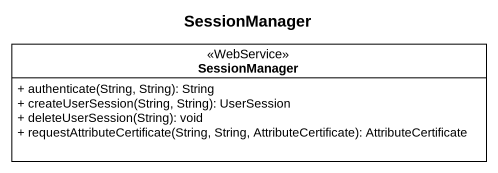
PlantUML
@startuml
title SessionManager
hide circle
hide empty members
skinparam classAttributeIconSize 0
class SessionManager <<WebService>> {
  + authenticate(String, String): String
  + createUserSession(String, String): UserSession
  + deleteUserSession(String): void
  + requestAttributeCertificate(String, String, AttributeCertificate): AttributeCertificate
}
@enduml
